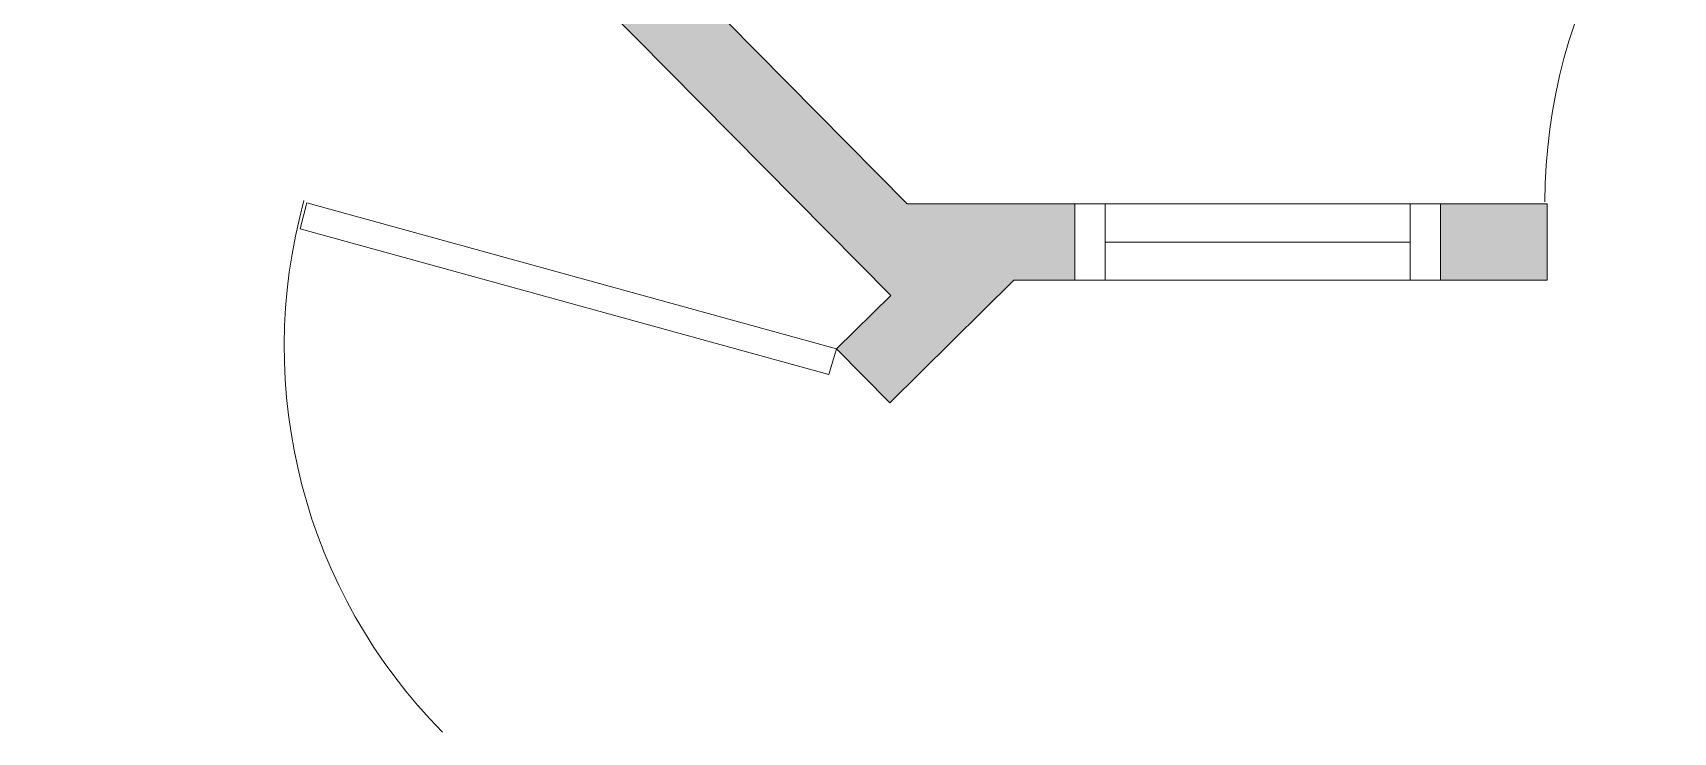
# Model space of a CAD drawing. Header units: inches. Extents: x 14 to 610, y 9 to 600.
# Drawn here: x 226.2 to 333.8, y 402.7 to 448.6 of the extents above; entities that cross this region are included whole.
import ezdxf

# ---------------------------------------------------------------- set-up
doc = ezdxf.new("R2010")
doc.units = ezdxf.units.IN
doc.header["$MEASUREMENT"] = 0
doc.layers.add('WALLS', color=30, linetype='Continuous')

msp = doc.modelspace()

# ---------------------------------------------------------------- linework, layer by layer
at = {"layer": 'WALLS', "lineweight": 18}
for points in [[(169.24885, 552.93542), (283.51926, 437.35299), (325.5038, 437.35299), (325.5038, 432.35483), (290.51669, 432.35483), (282.39468, 424.2953), (278.89597, 427.85649), (282.45716, 431.3552), (165.68766, 549.37423)], [(283.51926, 437.35299), (283.51926, 437.35299)], [(283.51926, 437.35299), (283.51926, 437.35299)], [(294.51521, 437.35299), (294.51521, 432.35483)], [(318.50638, 437.35299), (318.50638, 432.35483)], [(325.5038, 437.35299), (325.5038, 432.35483)], [(290.51669, 432.35483), (290.51669, 432.35483)], [(278.89597, 427.85649), (282.39468, 424.2953)]]:
    msp.add_lwpolyline(points, dxfattribs=at)
msp.add_lwpolyline([(278.89597, 427.85649), (244.15876, 437.41547), (243.72142, 435.72859), (278.39615, 426.16961)], close=True, dxfattribs=at)
at = {"layer": 'WALLS', "lineweight": 13}
for points in [[(294.51521, 437.35299), (296.51448, 437.35299), (296.51448, 432.35483), (294.51521, 432.35483)], [(316.50711, 437.35299), (318.50638, 437.35299), (318.50638, 432.35483), (316.50711, 432.35483)]]:
    msp.add_lwpolyline(points, close=True, dxfattribs=at)
msp.add_lwpolyline([(296.51448, 434.85391), (316.50711, 434.85391)], dxfattribs=at)
at = {"layer": 'WALLS', "lineweight": 18}
for centre, radius, start, end in [((361.36559, 437.49162), 36.01798, 119.9981673, 180.0000008), ((278.70332, 427.99454), 36.03021, 164.5848935, 224.5867269)]:
    msp.add_arc(centre, radius, start, end, dxfattribs=at)
at = {"layer": 'WALLS', "transparency": 33554559}
for points in [[(172.74756, 549.37423), (165.68766, 549.37423), (283.51926, 437.35299)], [(165.68766, 549.37423), (283.51926, 437.35299), (276.52184, 437.35299)], [(294.51521, 437.35299), (276.52184, 437.35299), (294.51521, 432.35483)], [(276.52184, 437.35299), (294.51521, 432.35483), (281.45752, 432.35483)], [(325.5038, 437.35299), (318.50638, 437.35299), (325.5038, 432.35483)], [(318.50638, 437.35299), (325.5038, 432.35483), (318.50638, 432.35483)], [(290.51669, 432.35483), (281.45752, 432.35483), (289.57953, 431.3552)], [(281.45752, 432.35483), (289.57953, 431.3552), (282.45716, 431.3552)], [(282.45716, 431.3552), (278.89597, 427.85649), (286.01834, 427.85649)], [(282.45716, 431.3552), (289.57953, 431.3552), (286.01834, 427.85649)], [(278.89597, 427.85649), (286.01834, 427.85649), (282.39468, 424.2953)]]:
    msp.add_solid(points, dxfattribs=at)

doc.saveas('drawing.dxf')
